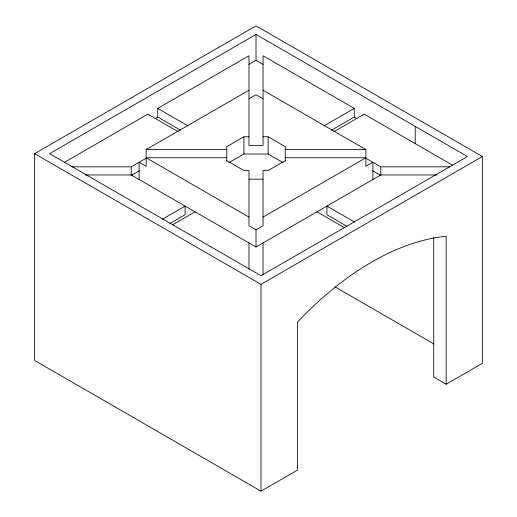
<?xml version="1.0" encoding="UTF-8"?>
<svg xmlns="http://www.w3.org/2000/svg" width="517" height="517" viewBox="0 0 517 517"><rect width="100%" height="100%" fill="white"/><g stroke="black" fill="none" stroke-linecap="round" stroke-linejoin="round"><path stroke-width="0.78" d="M446.158 384.241L446.158 236.321A272.795 157.498 -60 0 0 297.365 322.227L297.365 470.147L260.988 491.15L34.633 360.465L34.633 153.665L256.012 25.85L482.367 156.535L482.367 363.335L446.158 384.241L433.724 377.061L433.724 237.18M256.012 34.465L49.554 153.665L260.988 275.729L467.446 156.535L256.012 34.465L256.012 60.315L263.05 64.379M64.25 162.416L147.81 114.173L178.21 131.725M180.562 130.206L157.756 117.042L157.756 108.428L248.974 55.765L248.974 145.393L263.05 145.393L263.05 55.765L354.268 108.428L354.268 117.042L331.462 130.206M155.106 118.574L157.756 117.042M248.974 64.379L256.012 60.315M139.105 179.515L139.105 162.28L146.137 166.345L146.137 149.6L248.974 90.229M71.837 166.836L131.215 166.836L146.421 158.053M248.974 98.844L256.012 94.785L263.05 98.844M139.506 170.662L131.215 175.45L131.215 166.836M248.974 136.779L243.895 136.779L226.763 146.666L226.763 161.175M228.818 162.713L243.895 154.008L268.129 154.008L283.206 162.713M162.319 219.247L185.118 206.083L185.118 214.697L169.919 223.473M323.862 125.98L354.268 108.428M172.271 224.992L195.071 211.828M333.814 131.725L364.214 114.173L452.659 165.233M285.261 160.658L268.129 170.552L263.05 170.552L263.05 225.716L256.012 229.774L248.974 225.716L248.974 170.552L243.895 170.552L226.763 160.658M263.05 217.095L365.887 157.724L285.261 157.724M85.479 174.959L131.215 174.959L256.012 247.01L380.809 174.959L436.981 174.959M34.633 153.665L260.988 284.35L482.367 156.535M263.05 136.779L268.129 136.779L285.261 146.666L285.261 161.175M146.137 149.6L226.763 149.6M285.261 149.6L365.887 149.6L365.887 166.345L372.919 162.28L372.919 179.515M226.763 157.724L146.137 157.724L248.974 217.095M365.603 158.053L380.809 166.836L449.816 166.836M248.974 179.166L263.05 179.166M354.268 117.042L356.917 118.574M263.05 90.229L365.887 149.6M372.518 170.662L380.809 175.45M157.756 108.428L188.162 125.98M354.539 222.039L326.906 206.083L326.906 214.697L346.939 226.265M316.953 211.828L344.593 227.784M334.829 286.773L433.873 343.954M415.209 126.374L415.209 143.61M380.809 166.836L380.809 174.668M268.129 136.779L268.129 154.008M263.05 242.951L263.05 274.863M260.988 284.35L260.988 491.15M256.012 229.774L256.012 247.01M248.974 242.951L248.974 269.279M243.895 136.779L243.895 154.008"/></g></svg>
